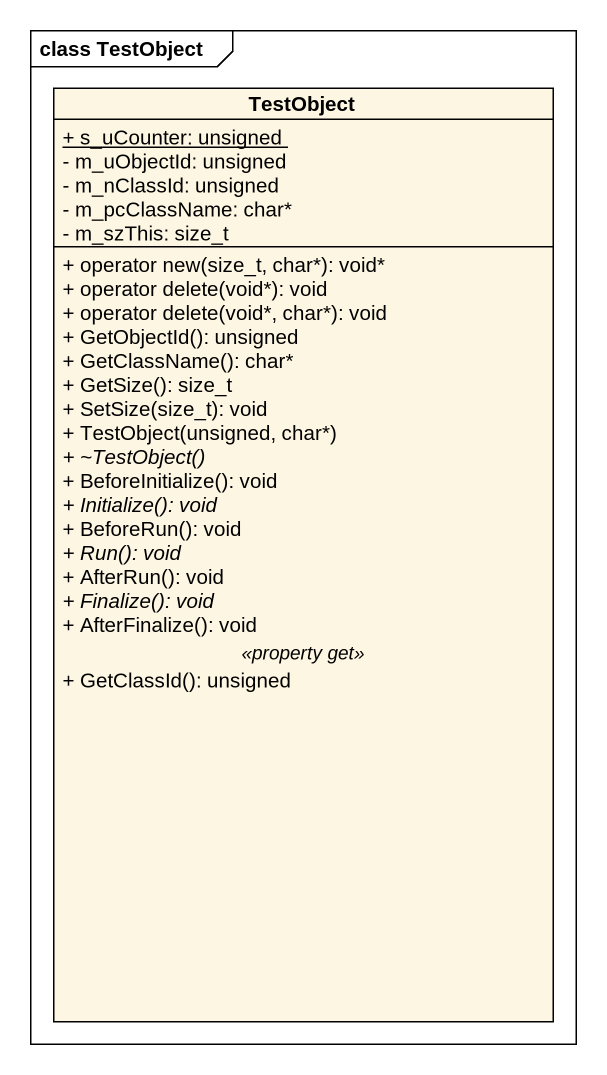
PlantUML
@startuml
mainframe class TestObject
hide circle
hide empty members
skinparam classAttributeIconSize 0
class TestObject {
  {static} + s_uCounter: unsigned
  - m_uObjectId: unsigned
  - m_nClassId: unsigned
  - m_pcClassName: char*
  - m_szThis: size_t
  --
  + operator new(size_t, char*): void*
  + operator delete(void*): void
  + operator delete(void*, char*): void
  + GetObjectId(): unsigned
  + GetClassName(): char*
  + GetSize(): size_t
  + SetSize(size_t): void
  + TestObject(unsigned, char*)
  {abstract} + ~TestObject()
  + BeforeInitialize(): void
  {abstract} + Initialize(): void
  + BeforeRun(): void
  {abstract} + Run(): void
  + AfterRun(): void
  {abstract} + Finalize(): void
  + AfterFinalize(): void
  .. <<property get>> ..
  + GetClassId(): unsigned
}
@enduml
